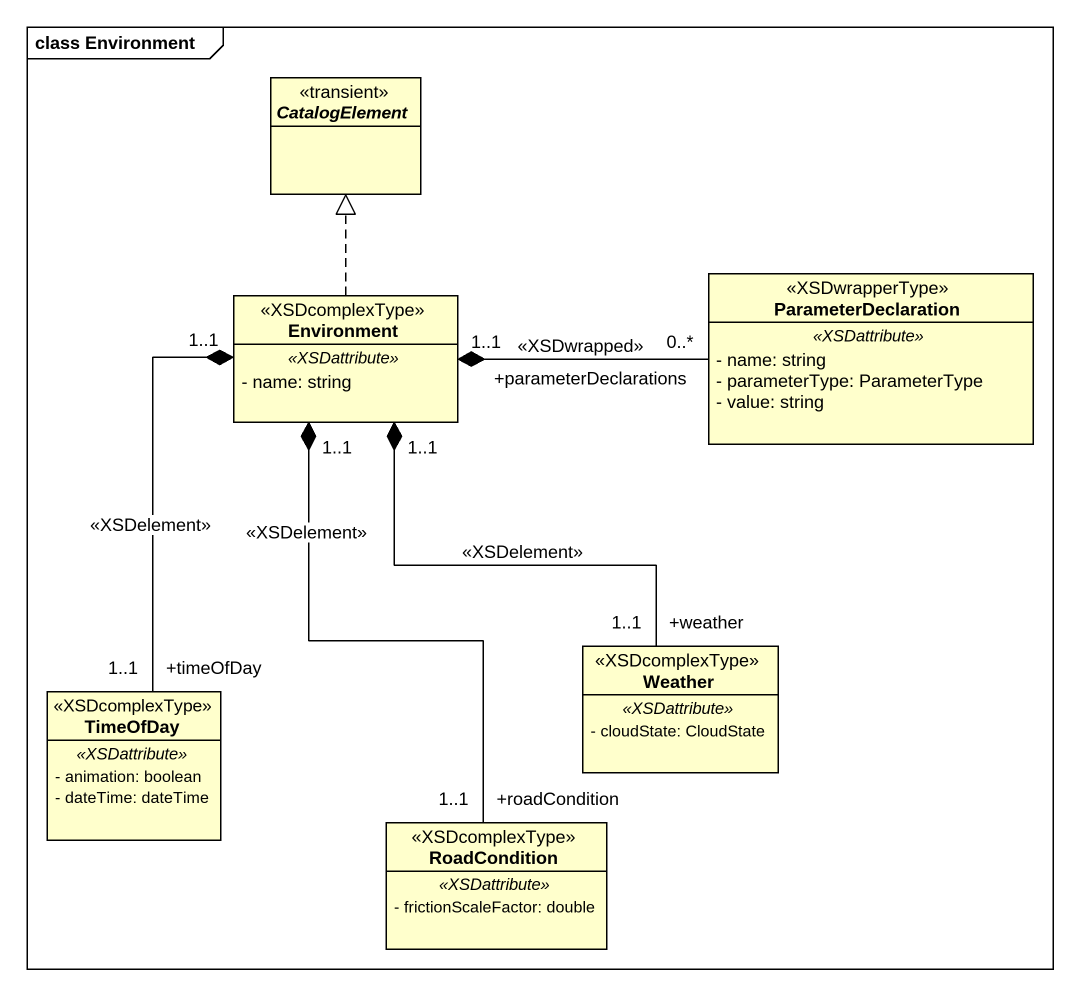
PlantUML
@startuml
mainframe class Environment
hide circle
hide empty members
skinparam classAttributeIconSize 0
interface CatalogElement <<transient>>
class ParameterDeclaration <<XSDwrapperType>> {
  .. <<XSDattribute>> ..
  - name: string
  - parameterType: ParameterType
  - value: string
}
class Environment <<XSDcomplexType>> {
  .. <<XSDattribute>> ..
  - name: string
}
class Weather <<XSDcomplexType>> {
  .. <<XSDattribute>> ..
  - cloudState: CloudState
}
class TimeOfDay <<XSDcomplexType>> {
  .. <<XSDattribute>> ..
  - animation: boolean
  - dateTime: dateTime
}
class RoadCondition <<XSDcomplexType>> {
  .. <<XSDattribute>> ..
  - frictionScaleFactor: double
}
Environment .up.|> CatalogElement
Environment "1..1" *-right- "+parameterDeclarations\n0..*" ParameterDeclaration : <<XSDwrapped>>
Environment "1..1" *-- "+weather\n1..1" Weather : <<XSDelement>>
Environment "1..1" *-- "+timeOfDay\n1..1" TimeOfDay : <<XSDelement>>
Environment "1..1" *-- "+roadCondition\n1..1" RoadCondition : <<XSDelement>>
@enduml
